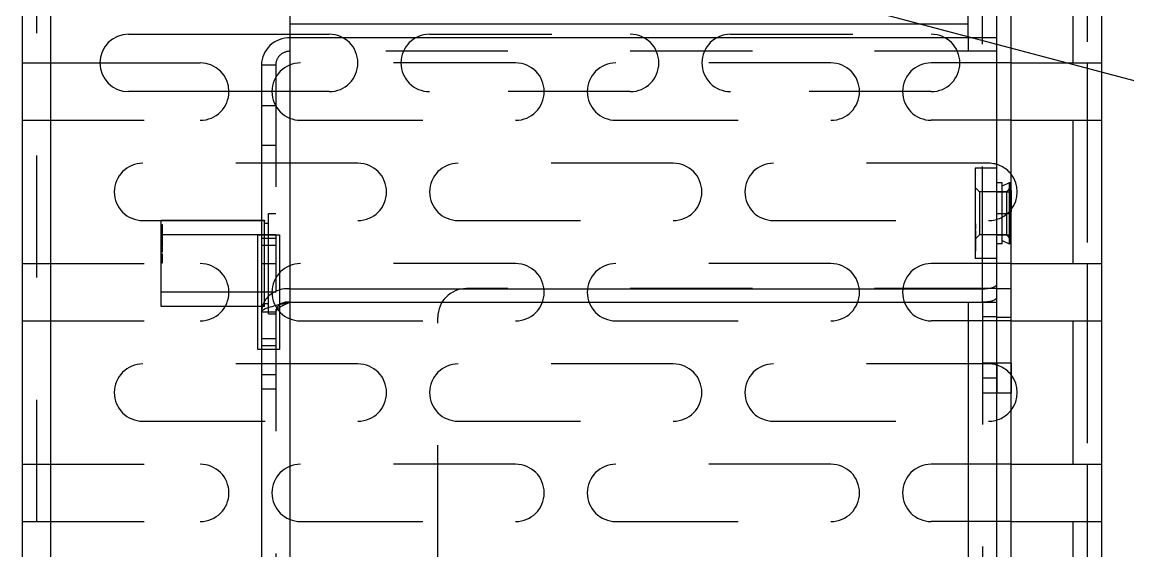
# Model space of a CAD drawing. Header units: millimetres. Extents: x 0 to 8948, y -1340 to 1100.
# Drawn here: x 4561 to 4638.1, y 516.6 to 553.5 of the extents above; entities that cross this region are included whole.
import ezdxf

# ---------------------------------------------------------------- set-up
doc = ezdxf.new("R2010")
doc.units = ezdxf.units.MM
doc.header["$LTSCALE"] = 85.25
doc.linetypes.add('HIDDEN', pattern=[0.2, 0.1, -0.1])
doc.layers.get('0').update_dxf_attribs({"linetype": 'CONTINUOUS'})
for name, color, linetype in [('02___PRT_ALL_AXES', 7, 'CONTINUOUS'), ('03___PRT_ALL_CURVES', 7, 'CONTINUOUS'), ('DEFAULT_2', 8, 'HIDDEN')]:
    doc.layers.add(name, color=color, linetype=linetype)
doc.styles.get("Standard").update_dxf_attribs({"font": 'txt', "width": 0.85})
doc.dimstyles.get("Standard").update_dxf_attribs({"dimtxt": 2.5, "dimasz": 3.5, "dimexe": 1.5, "dimexo": 1, "dimtad": 1, "dimdsep": 46, "dimtxsty": 'Standard', "dimblk": '_FILLED', "dimblk1": '_FILLED', "dimblk2": '_FILLED', "dimcen": 0.09, "dimadec": 0, "dimazin": 0, "dimtol": 1, "dimtp": 0.01, "dimtm": 0.01, "dimtfac": 1, "dimtofl": 0, "dimtmove": 0, "dimatfit": 3, "dimldrblk": '_FILLED', "dimfxl": 0, "dimtolj": 1, "dimarcsym": 0})

# ---------------------------------------------------------------- blocks, each defined once
blk = doc.blocks.new('_FILLED')
at = {"color": 0, "linetype": 'ByBlock'}
blk.add_solid([(0, 0), (-1, 0.214), (-1, -0.214)], dxfattribs=at)

msp = doc.modelspace()

# ---------------------------------------------------------------- linework, layer by layer
at = {"color": 3, "linetype": 'Continuous'}
for p, q in [((4628.959, 473.114), (4628.959, 728.614)), ((4562.959, 489.614), (4562.959, 698.614)), ((4627.959, 552.369), (4627.959, 698.614)), ((4560.959, 697.614), (4560.959, 490.614)), ((4579.659, 534.854), (4579.659, 565.909)), ((4626.959, 552.369), (4626.959, 561.309)), ((4626.959, 553.309), (4579.659, 553.309)), ((4568.388, 552.614), (4579.659, 552.614)), ((4628.959, 552.369), (4579.659, 552.369)), ((4577.659, 550.49), (4577.659, 489.614)), ((4635.259, 550.614), (4635.259, 546.614)), ((4577.659, 548.614), (4568.388, 548.614)), ((4635.259, 536.614), (4635.259, 532.614)), ((4579.659, 534.854), (4627.959, 534.854)), ((4579.659, 533.914), (4628.959, 533.914)), ((4579.659, 488.614), (4579.659, 533.914)), ((4626.959, 533.914), (4626.959, 488.614)), ((4577.409, 530.614), (4577.409, 533.614)), ((4577.659, 530.614), (4577.409, 530.614)), ((4635.259, 522.614), (4635.259, 518.614))]:
    msp.add_line(p, q, dxfattribs=at)
at = {"color": 7, "linetype": 'Continuous'}
for p, q in [((4629.959, 509.614), (4629.959, 597.614)), ((4636.259, 581.944), (4636.259, 509.614)), ((4634.259, 560.614), (4634.259, 550.614)), ((4566.397, 550.614), (4573.388, 550.614)), ((4629.959, 550.614), (4636.259, 550.614)), ((4629.959, 546.614), (4636.259, 546.614)), ((4634.259, 546.614), (4634.259, 536.614)), ((4570.659, 536.614), (4570.659, 539.614)), ((4629.959, 536.614), (4636.259, 536.614)), ((4579.659, 533.914), (4579.659, 534.854)), ((4627.959, 533.914), (4627.959, 534.854)), ((4629.959, 532.614), (4636.259, 532.614)), ((4634.259, 532.614), (4634.259, 522.614)), ((4629.959, 522.614), (4636.259, 522.614)), ((4629.959, 518.614), (4636.259, 518.614)), ((4634.259, 518.614), (4634.259, 509.614))]:
    msp.add_line(p, q, dxfattribs=at)
at = {"color": 3, "linetype": 'Continuous'}
msp.add_arc((4568.388, 550.614), 2, 90, 270, dxfattribs=at)
at = {"color": 7, "linetype": 'Continuous'}
for centre, start, end in [((4573.388, 548.614), 0, 90), ((4628.388, 541.614), 321.87082, 38.12918), ((4628.388, 527.614), 321.87082, 38.12918)]:
    msp.add_arc(centre, 2, start, end, dxfattribs=at)
at = {"color": 3, "linetype": 'Continuous'}
for points, knots in [([(4579.659, 552.369), (4579.153, 552.369), (4578.116, 551.997), (4577.659, 550.974), (4577.659, 550.49)], [0, 0, 0, 0, 0.510987, 1, 1, 1, 1]), ([(4579.659, 534.854), (4579.283, 534.882), (4578.525, 534.744), (4577.968, 534.194), (4577.814, 533.879)], [0, 0, 0, 0, 0.518261, 1, 1, 1, 1]), ([(4627.959, 534.854), (4628.197, 534.854), (4628.516, 534.872), (4628.959, 535.069), (4628.959, 535.196)], [0, 0, 0, 0, 0.652802, 1, 1, 1, 1]), ([(4578.245, 533.564), (4578.096, 533.517), (4577.894, 533.455), (4577.659, 533.291), (4577.659, 533.214)], [0, 0, 0, 0, 0.668366, 1, 1, 1, 1]), ([(4578.942, 533.75), (4578.878, 533.735), (4578.644, 533.678), (4578.412, 533.616), (4578.245, 533.564)], [0, 0, 0, 0, 0.272549, 1, 1, 1, 1])]:
    msp.add_open_spline(points, degree=3, knots=knots, dxfattribs=at)
for points in [[(4577.814, 533.879), (4577.714, 533.675), (4577.659, 533.442), (4577.659, 533.214)], [(4579.659, 533.914), (4579.42, 533.861), (4579.18, 533.807), (4578.942, 533.75)]]:
    msp.add_open_spline(points, degree=3, dxfattribs=at)
at = {"color": 7, "linetype": 'Continuous'}
for points, knots in [([(4579.659, 533.914), (4579.594, 533.924), (4579.346, 533.94), (4579.089, 533.861), (4578.943, 533.752)], [0, 0, 0, 0, 0.266582, 1, 1, 1, 1]), ([(4628.666, 534.014), (4628.642, 534.006), (4628.536, 533.973), (4628.427, 533.952), (4628.342, 533.94)], [0, 0, 0, 0, 0.228432, 1, 1, 1, 1]), ([(4628.959, 534.256), (4628.959, 534.233), (4628.913, 534.102), (4628.769, 534.049), (4628.666, 534.014)], [0, 0, 0, 0, 0.175824, 1, 1, 1, 1])]:
    msp.add_open_spline(points, degree=3, knots=knots, dxfattribs=at)
at = {"layer": '02___PRT_ALL_AXES', "color": 8, "linetype": 'HIDDEN'}
for p, q in [((4628.959, 541.614), (4629.959, 541.614)), ((4628.959, 538.614), (4628.959, 541.614)), ((4629.959, 538.614), (4629.959, 541.614)), ((4628.959, 540.114), (4629.959, 540.114)), ((4577.859, 539.614), (4577.659, 539.614)), ((4578.659, 538.614), (4570.659, 538.614)), ((4570.659, 536.614), (4570.659, 538.614)), ((4577.659, 538.614), (4577.659, 534.614)), ((4578.659, 538.614), (4578.659, 534.614)), ((4628.959, 538.614), (4629.959, 538.614)), ((4577.659, 536.614), (4578.659, 536.614)), ((4578.659, 534.614), (4570.659, 534.614)), ((4577.859, 533.614), (4577.659, 533.614)), ((4629.959, 529.664), (4627.959, 529.664)), ((4627.959, 529.663), (4627.959, 527.565)), ((4628.959, 529.664), (4628.959, 527.564)), ((4629.959, 529.664), (4629.959, 527.564)), ((4628.959, 528.614), (4627.959, 528.614)), ((4629.959, 527.564), (4627.959, 527.564))]:
    msp.add_line(p, q, dxfattribs=at)
at = {"layer": '02___PRT_ALL_AXES', "color": 7, "linetype": 'Continuous'}
for p, q in [((4577.659, 539.614), (4570.659, 539.614)), ((4570.659, 533.614), (4570.659, 536.614)), ((4577.659, 533.614), (4570.659, 533.614))]:
    msp.add_line(p, q, dxfattribs=at)
at = {"layer": '03___PRT_ALL_CURVES', "color": 8, "linetype": 'HIDDEN'}
msp.add_line((4629.959, 541.714), (4629.959, 540.214), dxfattribs=at)
at = {"layer": 'DEFAULT_2', "color": 8, "linetype": 'HIDDEN'}
for p, q in [((4561.959, 697.614), (4561.959, 490.614)), ((4635.259, 560.614), (4635.259, 550.614)), ((4579.659, 552.614), (4582.388, 552.614)), ((4589.388, 552.614), (4603.388, 552.614)), ((4610.388, 552.614), (4624.388, 552.614)), ((4626.959, 552.369), (4626.959, 551.43)), ((4627.959, 534.864), (4627.959, 552.369)), ((4628.959, 551.43), (4579.659, 551.43)), ((4560.959, 550.614), (4566.397, 550.614)), ((4577.659, 550.49), (4578.659, 550.49)), ((4578.659, 550.49), (4578.659, 489.614)), ((4595.388, 550.614), (4580.388, 550.614)), ((4617.388, 550.614), (4602.388, 550.614)), ((4629.959, 550.614), (4624.388, 550.614)), ((4582.388, 548.614), (4577.659, 548.614)), ((4603.388, 548.614), (4589.388, 548.614)), ((4624.388, 548.614), (4610.388, 548.614)), ((4577.659, 547.649), (4578.659, 547.649)), ((4560.959, 546.614), (4573.388, 546.614)), ((4580.388, 546.614), (4595.388, 546.614)), ((4602.388, 546.614), (4617.388, 546.614)), ((4629.959, 546.614), (4624.388, 546.614)), ((4635.259, 546.614), (4635.259, 536.614)), ((4577.659, 544.866), (4578.659, 544.866)), ((4584.388, 543.614), (4569.388, 543.614)), ((4606.388, 543.614), (4591.388, 543.614)), ((4628.388, 543.614), (4613.388, 543.614)), ((4628.959, 543.264), (4627.459, 543.264)), ((4627.459, 543.264), (4627.459, 536.964)), ((4627.759, 541.614), (4627.459, 541.914)), ((4629.629, 541.614), (4627.759, 541.614)), ((4627.759, 541.614), (4627.759, 538.614)), ((4629.339, 542.239), (4628.959, 542.239)), ((4629.339, 537.989), (4629.339, 542.239)), ((4629.829, 542.239), (4629.339, 542.014)), ((4629.929, 541.914), (4629.629, 541.614)), ((4629.629, 541.614), (4629.629, 538.614)), ((4629.929, 542.239), (4629.829, 542.239)), ((4629.829, 542.239), (4629.829, 537.989)), ((4629.929, 537.989), (4629.929, 542.239)), ((4578.159, 540.114), (4578.659, 540.114)), ((4578.159, 533.114), (4578.159, 540.114)), ((4569.388, 539.614), (4584.388, 539.614)), ((4570.759, 539.323), (4570.659, 539.323)), ((4570.759, 537.816), (4570.759, 539.323)), ((4577.859, 533.614), (4577.859, 539.614)), ((4578.159, 539.414), (4577.859, 539.414)), ((4591.388, 539.614), (4606.388, 539.614)), ((4613.388, 539.614), (4628.388, 539.614)), ((4627.479, 539.378), (4627.459, 539.378)), ((4627.459, 539.35), (4627.479, 539.35)), ((4627.479, 539.295), (4627.459, 539.295)), ((4627.479, 539.378), (4627.479, 539.027)), ((4570.659, 539.199), (4570.759, 539.199)), ((4570.759, 539.125), (4570.659, 539.125)), ((4570.659, 539.069), (4570.759, 539.069)), ((4570.659, 539.041), (4570.759, 539.041)), ((4570.659, 539.005), (4570.759, 539.005)), ((4570.659, 538.991), (4570.759, 538.991)), ((4570.659, 538.936), (4570.759, 538.936)), ((4570.659, 538.912), (4570.759, 538.912)), ((4570.659, 538.875), (4570.759, 538.875)), ((4570.659, 538.837), (4570.759, 538.837)), ((4570.659, 538.808), (4570.759, 538.808)), ((4570.659, 538.756), (4570.759, 538.756)), ((4570.659, 538.693), (4570.759, 538.693)), ((4570.659, 538.659), (4570.759, 538.659)), ((4570.659, 538.591), (4570.759, 538.591)), ((4570.659, 538.554), (4570.759, 538.554)), ((4570.659, 538.542), (4570.759, 538.542)), ((4570.659, 538.539), (4570.759, 538.539)), ((4570.659, 538.535), (4570.759, 538.535)), ((4570.659, 538.517), (4570.759, 538.517)), ((4570.659, 538.514), (4570.759, 538.514)), ((4577.409, 538.614), (4578.909, 538.614)), ((4577.409, 533.614), (4577.409, 538.614)), ((4578.909, 538.614), (4578.909, 530.614)), ((4627.479, 539.229), (4627.459, 539.229)), ((4627.479, 539.224), (4627.459, 539.224)), ((4627.459, 539.193), (4627.479, 539.193)), ((4627.479, 539.178), (4627.459, 539.178)), ((4627.459, 539.174), (4627.479, 539.174)), ((4627.479, 539.168), (4627.459, 539.168)), ((4627.479, 539.163), (4627.459, 539.163)), ((4627.479, 539.127), (4627.459, 539.127)), ((4627.459, 539.123), (4627.479, 539.123)), ((4627.479, 539.08), (4627.459, 539.08)), ((4627.479, 539.033), (4627.459, 539.033)), ((4627.459, 539.027), (4627.479, 539.027)), ((4627.479, 538.916), (4627.459, 538.916)), ((4627.479, 538.895), (4627.459, 538.895)), ((4627.479, 538.794), (4627.459, 538.794)), ((4627.479, 538.793), (4627.459, 538.793)), ((4627.479, 538.776), (4627.459, 538.776)), ((4627.479, 538.749), (4627.459, 538.749)), ((4627.479, 538.733), (4627.459, 538.733)), ((4627.479, 538.733), (4627.459, 538.733)), ((4627.479, 538.732), (4627.459, 538.732)), ((4627.479, 538.713), (4627.459, 538.713)), ((4627.479, 538.712), (4627.459, 538.712)), ((4627.479, 538.702), (4627.459, 538.702)), ((4627.479, 538.663), (4627.459, 538.663)), ((4627.479, 538.659), (4627.459, 538.659)), ((4627.479, 538.636), (4627.459, 538.636)), ((4627.479, 538.618), (4627.459, 538.618)), ((4627.759, 538.614), (4627.459, 538.314)), ((4627.479, 538.61), (4627.459, 538.61)), ((4627.479, 538.598), (4627.459, 538.598)), ((4627.479, 538.598), (4627.459, 538.598)), ((4627.479, 538.57), (4627.459, 538.57)), ((4627.479, 538.556), (4627.459, 538.556)), ((4627.479, 538.554), (4627.459, 538.554)), ((4627.479, 538.55), (4627.459, 538.55)), ((4627.459, 538.546), (4627.479, 538.546)), ((4627.479, 538.534), (4627.459, 538.534)), ((4627.479, 538.916), (4627.479, 537.485)), ((4629.629, 538.614), (4627.759, 538.614)), ((4629.629, 538.614), (4629.929, 538.314)), ((4570.659, 538.492), (4570.759, 538.492)), ((4570.659, 538.475), (4570.759, 538.475)), ((4570.659, 538.448), (4570.759, 538.448)), ((4570.659, 538.435), (4570.759, 538.435)), ((4570.659, 538.419), (4570.759, 538.419)), ((4570.659, 538.412), (4570.759, 538.412)), ((4570.659, 538.399), (4570.759, 538.399)), ((4570.759, 538.38), (4570.659, 538.38)), ((4570.759, 538.298), (4570.659, 538.298)), ((4570.659, 538.236), (4570.759, 538.236)), ((4570.659, 538.174), (4570.759, 538.174)), ((4570.659, 538.156), (4570.759, 538.156)), ((4570.659, 538.094), (4570.759, 538.094)), ((4570.659, 538.024), (4570.759, 538.024)), ((4570.659, 537.978), (4570.759, 537.978)), ((4570.659, 537.962), (4570.759, 537.962)), ((4570.659, 537.895), (4570.759, 537.895)), ((4570.659, 537.816), (4570.759, 537.816)), ((4578.659, 538.364), (4577.659, 538.364)), ((4578.659, 537.864), (4577.659, 537.864)), ((4627.479, 538.502), (4627.459, 538.502)), ((4627.479, 538.502), (4627.459, 538.502)), ((4627.459, 538.498), (4627.479, 538.498)), ((4627.479, 538.495), (4627.459, 538.495)), ((4627.479, 538.472), (4627.459, 538.472)), ((4627.479, 538.462), (4627.459, 538.462)), ((4627.479, 538.458), (4627.459, 538.458)), ((4627.479, 538.445), (4627.459, 538.445)), ((4627.459, 538.425), (4627.479, 538.425)), ((4627.479, 538.393), (4627.459, 538.393)), ((4627.479, 538.341), (4627.459, 538.341)), ((4627.479, 538.312), (4627.459, 538.312)), ((4627.479, 538.303), (4627.459, 538.303)), ((4627.479, 538.287), (4627.459, 538.287)), ((4627.479, 538.267), (4627.459, 538.267)), ((4627.459, 538.259), (4627.479, 538.259)), ((4627.479, 538.251), (4627.459, 538.251)), ((4627.459, 538.25), (4627.479, 538.25)), ((4627.459, 538.243), (4627.479, 538.243)), ((4627.479, 538.214), (4627.459, 538.214)), ((4627.479, 538.197), (4627.459, 538.197)), ((4627.479, 538.193), (4627.459, 538.193)), ((4627.479, 538.171), (4627.459, 538.171)), ((4627.479, 538.158), (4627.459, 538.158)), ((4627.479, 538.081), (4627.459, 538.081)), ((4627.479, 538.079), (4627.459, 538.079)), ((4627.479, 538.071), (4627.459, 538.071)), ((4627.479, 538.068), (4627.459, 538.068)), ((4627.479, 538.055), (4627.459, 538.055)), ((4627.479, 538.054), (4627.459, 538.054)), ((4627.479, 538.053), (4627.459, 538.053)), ((4627.479, 538.041), (4627.459, 538.041)), ((4627.459, 538.041), (4627.479, 538.041)), ((4627.459, 538.038), (4627.479, 538.038)), ((4627.459, 538.03), (4627.479, 538.03)), ((4627.479, 538.024), (4627.459, 538.024)), ((4627.479, 538.016), (4627.459, 538.016)), ((4627.479, 537.996), (4627.459, 537.996)), ((4627.479, 537.991), (4627.459, 537.991)), ((4627.479, 537.977), (4627.459, 537.977)), ((4627.479, 537.971), (4627.459, 537.971)), ((4627.479, 537.95), (4627.459, 537.95)), ((4627.479, 537.949), (4627.459, 537.949)), ((4627.479, 537.947), (4627.459, 537.947)), ((4627.479, 537.934), (4627.459, 537.934)), ((4627.459, 537.921), (4627.479, 537.921)), ((4627.479, 537.913), (4627.459, 537.913)), ((4627.479, 537.894), (4627.459, 537.894)), ((4627.479, 537.857), (4627.459, 537.857)), ((4627.479, 537.838), (4627.459, 537.838)), ((4627.479, 537.825), (4627.459, 537.825)), ((4627.479, 537.817), (4627.459, 537.817)), ((4627.479, 537.806), (4627.459, 537.806)), ((4627.479, 537.795), (4627.459, 537.795)), ((4627.479, 537.793), (4627.459, 537.793)), ((4627.459, 537.781), (4627.479, 537.781)), ((4627.479, 537.78), (4627.459, 537.78)), ((4627.479, 537.773), (4627.459, 537.773)), ((4627.459, 537.77), (4627.479, 537.77)), ((4627.459, 537.767), (4627.479, 537.767)), ((4627.479, 537.754), (4627.459, 537.754)), ((4627.479, 537.751), (4627.459, 537.751)), ((4627.479, 537.751), (4627.459, 537.751)), ((4629.339, 537.989), (4628.959, 537.989)), ((4629.339, 538.214), (4629.829, 537.989)), ((4629.929, 537.989), (4629.829, 537.989)), ((4570.659, 537.734), (4570.759, 537.734)), ((4570.659, 537.725), (4570.759, 537.725)), ((4570.659, 537.66), (4570.759, 537.66)), ((4570.659, 537.658), (4570.759, 537.658)), ((4570.659, 537.637), (4570.759, 537.637)), ((4570.659, 537.629), (4570.759, 537.629)), ((4570.659, 537.616), (4570.759, 537.616)), ((4570.659, 537.603), (4570.759, 537.603)), ((4570.659, 537.591), (4570.759, 537.591)), ((4570.659, 537.585), (4570.759, 537.585)), ((4570.659, 537.572), (4570.759, 537.572)), ((4570.659, 537.56), (4570.759, 537.56)), ((4570.659, 537.547), (4570.759, 537.547)), ((4570.659, 537.539), (4570.759, 537.539)), ((4570.659, 537.517), (4570.759, 537.517)), ((4570.659, 537.516), (4570.759, 537.516)), ((4570.659, 537.451), (4570.759, 537.451)), ((4570.659, 537.442), (4570.759, 537.442)), ((4570.659, 537.291), (4570.759, 537.291)), ((4570.659, 537.285), (4570.759, 537.285)), ((4570.659, 537.27), (4570.759, 537.27)), ((4570.659, 537.24), (4570.759, 537.24)), ((4570.659, 537.229), (4570.759, 537.229)), ((4570.659, 537.227), (4570.759, 537.227)), ((4570.659, 537.222), (4570.759, 537.222)), ((4570.659, 537.209), (4570.759, 537.209)), ((4570.659, 537.205), (4570.759, 537.205)), ((4570.659, 537.202), (4570.759, 537.202)), ((4570.659, 537.177), (4570.759, 537.177)), ((4570.659, 537.169), (4570.759, 537.169)), ((4570.659, 537.167), (4570.759, 537.167)), ((4570.659, 537.162), (4570.759, 537.162)), ((4570.659, 537.152), (4570.759, 537.152)), ((4570.659, 537.144), (4570.759, 537.144)), ((4570.659, 537.143), (4570.759, 537.143)), ((4570.659, 537.139), (4570.759, 537.139)), ((4570.659, 537.132), (4570.759, 537.132)), ((4570.659, 537.121), (4570.759, 537.121)), ((4570.659, 537.118), (4570.759, 537.118)), ((4570.659, 537.107), (4570.759, 537.107)), ((4570.659, 537.099), (4570.759, 537.099)), ((4570.759, 537.074), (4570.659, 537.074)), ((4570.659, 537.072), (4570.759, 537.072)), ((4570.659, 537.059), (4570.759, 537.059)), ((4570.659, 537.043), (4570.759, 537.043)), ((4570.659, 537.031), (4570.759, 537.031)), ((4570.659, 537.026), (4570.759, 537.026)), ((4570.659, 537.004), (4570.759, 537.004)), ((4570.659, 536.995), (4570.759, 536.995)), ((4570.659, 536.977), (4570.759, 536.977)), ((4570.759, 536.97), (4570.659, 536.97)), ((4570.759, 537.442), (4570.759, 537.734)), ((4570.759, 536.66), (4570.759, 537.291)), ((4627.479, 537.735), (4627.459, 537.735)), ((4627.479, 537.718), (4627.459, 537.718)), ((4627.479, 537.717), (4627.459, 537.717)), ((4627.479, 537.699), (4627.459, 537.699)), ((4627.479, 537.684), (4627.459, 537.684)), ((4627.479, 537.678), (4627.459, 537.678)), ((4627.459, 537.672), (4627.479, 537.672)), ((4627.479, 537.65), (4627.459, 537.65)), ((4627.479, 537.649), (4627.459, 537.649)), ((4627.479, 537.635), (4627.459, 537.635)), ((4627.479, 537.555), (4627.459, 537.555)), ((4627.479, 537.549), (4627.459, 537.549)), ((4627.479, 537.545), (4627.459, 537.545)), ((4627.479, 537.514), (4627.459, 537.514)), ((4627.459, 537.513), (4627.479, 537.513)), ((4627.479, 537.487), (4627.459, 537.487)), ((4627.459, 537.485), (4627.479, 537.485)), ((4628.959, 536.964), (4627.459, 536.964)), ((4560.959, 536.614), (4573.388, 536.614)), ((4570.659, 536.958), (4570.759, 536.958)), ((4570.659, 536.946), (4570.759, 536.946)), ((4570.659, 536.938), (4570.759, 536.938)), ((4570.659, 536.929), (4570.759, 536.929)), ((4570.659, 536.909), (4570.759, 536.909)), ((4570.659, 536.892), (4570.759, 536.892)), ((4570.659, 536.888), (4570.759, 536.888)), ((4570.659, 536.88), (4570.759, 536.88)), ((4570.659, 536.874), (4570.759, 536.874)), ((4570.659, 536.86), (4570.759, 536.86)), ((4570.659, 536.838), (4570.759, 536.838)), ((4570.659, 536.828), (4570.759, 536.828)), ((4570.659, 536.813), (4570.759, 536.813)), ((4570.659, 536.801), (4570.759, 536.801)), ((4570.659, 536.8), (4570.759, 536.8)), ((4570.659, 536.798), (4570.759, 536.798)), ((4570.659, 536.787), (4570.759, 536.787)), ((4570.659, 536.78), (4570.759, 536.78)), ((4570.659, 536.773), (4570.759, 536.773)), ((4570.659, 536.771), (4570.759, 536.771)), ((4570.659, 536.769), (4570.759, 536.769)), ((4570.659, 536.766), (4570.759, 536.766)), ((4570.659, 536.747), (4570.759, 536.747)), ((4570.659, 536.743), (4570.759, 536.743)), ((4570.659, 536.742), (4570.759, 536.742)), ((4570.659, 536.724), (4570.759, 536.724)), ((4570.659, 536.712), (4570.759, 536.712)), ((4570.659, 536.71), (4570.759, 536.71)), ((4570.659, 536.697), (4570.759, 536.697)), ((4570.659, 536.69), (4570.759, 536.69)), ((4570.659, 536.682), (4570.759, 536.682)), ((4570.659, 536.667), (4570.759, 536.667)), ((4570.659, 536.66), (4570.759, 536.66)), ((4578.159, 536.614), (4578.659, 536.614)), ((4595.388, 536.614), (4580.388, 536.614)), ((4617.388, 536.614), (4602.388, 536.614)), ((4629.959, 536.614), (4624.388, 536.614)), ((4628.959, 534.864), (4591.959, 534.864)), ((4628.959, 534.864), (4629.959, 534.864)), ((4627.959, 533.914), (4627.959, 496.364)), ((4578.659, 533.214), (4577.659, 533.214)), ((4578.159, 533.814), (4577.859, 533.814)), ((4578.159, 533.114), (4578.659, 533.114)), ((4560.959, 532.614), (4573.388, 532.614)), ((4580.388, 532.614), (4595.388, 532.614)), ((4589.959, 498.364), (4589.959, 532.864)), ((4602.388, 532.614), (4617.388, 532.614)), ((4629.959, 532.614), (4624.388, 532.614)), ((4627.959, 532.914), (4628.959, 532.914)), ((4628.959, 532.864), (4629.959, 532.864)), ((4635.259, 532.614), (4635.259, 522.614)), ((4578.659, 531.364), (4577.659, 531.364)), ((4578.659, 530.864), (4577.659, 530.864)), ((4578.909, 530.614), (4577.659, 530.614)), ((4584.388, 529.614), (4569.388, 529.614)), ((4606.388, 529.614), (4591.388, 529.614)), ((4628.388, 529.614), (4613.388, 529.614)), ((4577.659, 528.864), (4578.659, 528.864)), ((4577.659, 527.864), (4578.659, 527.864)), ((4569.388, 525.614), (4584.388, 525.614)), ((4591.388, 525.614), (4606.388, 525.614)), ((4613.388, 525.614), (4628.388, 525.614)), ((4560.959, 522.614), (4573.388, 522.614)), ((4595.388, 522.614), (4580.388, 522.614)), ((4617.388, 522.614), (4602.388, 522.614)), ((4629.959, 522.614), (4624.388, 522.614)), ((4560.959, 518.614), (4573.388, 518.614)), ((4580.388, 518.614), (4595.388, 518.614)), ((4602.388, 518.614), (4617.388, 518.614)), ((4629.959, 518.614), (4624.388, 518.614)), ((4635.259, 518.614), (4635.259, 506.08))]:
    msp.add_line(p, q, dxfattribs=at)
for centre, start, end in [((4582.388, 550.614), 270, 90), ((4589.388, 550.614), 90, 270), ((4603.388, 550.614), 270, 90), ((4610.388, 550.614), 90, 270), ((4624.388, 550.614), 270, 90), ((4580.388, 548.614), 90, 270), ((4595.388, 548.614), 270, 90), ((4602.388, 548.614), 90, 270), ((4617.388, 548.614), 270, 90), ((4624.388, 548.614), 90, 270), ((4573.388, 548.614), 270, 0), ((4569.388, 541.614), 90, 270), ((4584.388, 541.614), 270, 90), ((4591.388, 541.614), 90, 270), ((4606.388, 541.614), 270, 90), ((4613.388, 541.614), 90, 270), ((4628.388, 541.614), 38.12918, 90), ((4628.388, 541.614), 270, 321.87082), ((4573.388, 534.614), 270, 90), ((4580.388, 534.614), 90, 270), ((4595.388, 534.614), 270, 90), ((4602.388, 534.614), 90, 270), ((4617.388, 534.614), 270, 90), ((4624.388, 534.614), 90, 270), ((4591.959, 532.864), 90, 180), ((4569.388, 527.614), 90, 270), ((4584.388, 527.614), 270, 90), ((4591.388, 527.614), 90, 270), ((4606.388, 527.614), 270, 90), ((4613.388, 527.614), 90, 270), ((4628.388, 527.614), 38.12918, 90), ((4628.388, 527.614), 270, 321.87082), ((4573.388, 520.614), 270, 90), ((4580.388, 520.614), 90, 270), ((4595.388, 520.614), 270, 90), ((4602.388, 520.614), 90, 270), ((4617.388, 520.614), 270, 90), ((4624.388, 520.614), 90, 270)]:
    msp.add_arc(centre, 2, start, end, dxfattribs=at)
for points, knots in [([(4579.659, 551.43), (4579.406, 551.43), (4578.888, 551.243), (4578.659, 550.732), (4578.659, 550.49)], [0, 0, 0, 0, 0.510987, 1, 1, 1, 1]), ([(4579.659, 533.914), (4579.419, 533.807), (4579.07, 533.665), (4578.659, 533.366), (4578.659, 533.214)], [0, 0, 0, 0, 0.633509, 1, 1, 1, 1]), ([(4578.943, 533.752), (4578.899, 533.719), (4578.746, 533.58), (4578.659, 533.366), (4578.659, 533.214)], [0, 0, 0, 0, 0.265041, 1, 1, 1, 1])]:
    msp.add_open_spline(points, degree=3, knots=knots, dxfattribs=at)
msp.add_open_spline([(4628.342, 533.94), (4628.215, 533.922), (4628.087, 533.914), (4627.959, 533.914)], degree=3, dxfattribs=at)

# ---------------------------------------------------------------- leaders
at = {"color": 2, "linetype": 'Continuous', "annotation_type": 0, "has_hookline": 1, "hookline_direction": 0, "text_width": 30.439}
msp.add_leader([(4588.415, 562.668), (4641.81, 548.524), (4643.685, 551.024), (4647.185, 551.024)], dimstyle='Standard', override={"dimtad": 0}, dxfattribs=at)

doc.saveas('drawing.dxf')
